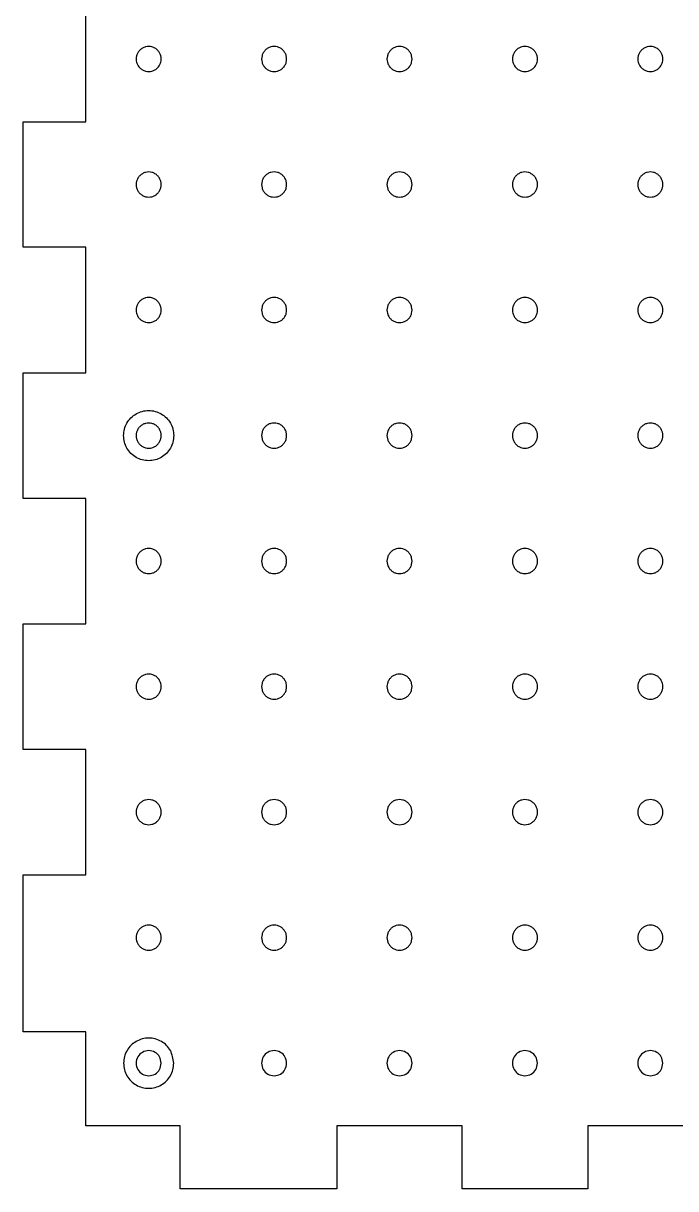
# Model space of a CAD drawing. Extents: x 1 to 323, y 39 to 399.
# Drawn here: x 0.8 to 52.8, y 39.3 to 132.2 of the extents above; entities that cross this region are included whole.
import ezdxf

# ---------------------------------------------------------------- set-up
doc = ezdxf.new("R2010")
doc.units = 0
doc.layers.add('Layer_1', color=7, linetype='CONTINUOUS')

msp = doc.modelspace()

# ---------------------------------------------------------------- linework, layer by layer
at = {"layer": 'Layer_1', "color": 7}
msp.add_lwpolyline([(55.774472, 44.326876), (45.774464, 44.326876), (45.774464, 39.326858), (35.774456, 39.326858), (35.774456, 44.326876), (25.774448, 44.326876), (25.774448, 39.326858), (13.274437, 39.326858), (13.274437, 44.326876), (5.774431, 44.326876), (5.774431, 51.826875), (0.774427, 51.826875), (0.774427, 64.326879), (5.774431, 64.326879), (5.774431, 74.326887), (0.774427, 74.326887), (0.774427, 84.326895), (5.774431, 84.326895), (5.774431, 94.326903), (0.774427, 94.326903), (0.774427, 104.326911), (5.774431, 104.326911), (5.774431, 114.32692), (0.774427, 114.32692), (0.774427, 124.326928), (5.774431, 124.326928), (5.774431, 134.326936)], dxfattribs=at)
for points in [[(11.774437, 129.326935), (11.774437, 129.326935)], [(21.774445, 129.326935), (21.774445, 129.326935)], [(31.774453, 129.326935), (31.774453, 129.326935)], [(41.774464, 129.326935), (41.774464, 129.326935)], [(51.774469, 129.326935), (51.774469, 129.326935)], [(11.774437, 119.326924), (11.774437, 119.326924)], [(21.774445, 119.326924), (21.774445, 119.326924)], [(31.774453, 119.326924), (31.774453, 119.326924)], [(41.774464, 119.326924), (41.774464, 119.326924)], [(51.774469, 119.326924), (51.774469, 119.326924)], [(11.774437, 109.326916), (11.774437, 109.326916)], [(21.774445, 109.326916), (21.774445, 109.326916)], [(31.774453, 109.326916), (31.774453, 109.326916)], [(41.774464, 109.326916), (41.774464, 109.326916)], [(51.774469, 109.326916), (51.774469, 109.326916)], [(11.774437, 99.326905), (11.774437, 99.326905)], [(12.774438, 99.326905), (12.774438, 99.326905)], [(21.774445, 99.326905), (21.774445, 99.326905)], [(31.774453, 99.326905), (31.774453, 99.326905)], [(41.774464, 99.326905), (41.774464, 99.326905)], [(51.774469, 99.326905), (51.774469, 99.326905)], [(11.774437, 89.326896), (11.774437, 89.326896)], [(21.774445, 89.326896), (21.774445, 89.326896)], [(31.774453, 89.326896), (31.774453, 89.326896)], [(41.774464, 89.326896), (41.774464, 89.326896)], [(51.774469, 89.326896), (51.774469, 89.326896)], [(11.774437, 79.326885), (11.774437, 79.326885)], [(21.774445, 79.326885), (21.774445, 79.326885)], [(31.774453, 79.326885), (31.774453, 79.326885)], [(41.774464, 79.326885), (41.774464, 79.326885)], [(51.774469, 79.326885), (51.774469, 79.326885)], [(11.774437, 69.326874), (11.774437, 69.326874)], [(21.774445, 69.326874), (21.774445, 69.326874)], [(31.774453, 69.326874), (31.774453, 69.326874)], [(41.774464, 69.326874), (41.774464, 69.326874)], [(51.774469, 69.326874), (51.774469, 69.326874)], [(11.774437, 59.326883), (11.774437, 59.326883)], [(21.774445, 59.326883), (21.774445, 59.326883)], [(31.774453, 59.326883), (31.774453, 59.326883)], [(41.774464, 59.326883), (41.774464, 59.326883)], [(51.774469, 59.326883), (51.774469, 59.326883)], [(11.774437, 49.326866), (11.774437, 49.326866)], [(12.774438, 49.326866), (12.774438, 49.326866)], [(21.774445, 49.326866), (21.774445, 49.326866)], [(31.774453, 49.326866), (31.774453, 49.326866)], [(41.774464, 49.326866), (41.774464, 49.326866)], [(51.774469, 49.326866), (51.774469, 49.326866)]]:
    msp.add_lwpolyline(points, close=True, dxfattribs=at)
for points, knots in [([(11.774437, 129.326935), (11.76777, 129.239426), (11.754493, 129.065134), (11.649568, 128.821219), (11.489934, 128.611658), (11.280093, 128.450977), (11.036253, 128.349944), (10.774432, 128.315381), (10.512636, 128.349944), (10.26872, 128.450977), (10.05916, 128.611658), (9.898478, 128.821219), (9.797445, 129.065134), (9.762882, 129.326935), (9.797445, 129.588736), (9.898478, 129.832651), (10.05916, 130.042211), (10.26872, 130.202893), (10.512636, 130.303926), (10.774432, 130.338488), (11.036253, 130.303926), (11.280093, 130.202893), (11.489934, 130.042211), (11.649568, 129.832651), (11.754493, 129.588736), (11.76777, 129.414443), (11.774437, 129.326935)], [0, 0, 0, 0, 0.261775, 0.521384, 0.783159, 1.044934, 1.304543, 1.566318, 1.828093, 2.087702, 2.349477, 2.611252, 2.870861, 3.132636, 3.394411, 3.65402, 3.915795, 4.17757, 4.437179, 4.698954, 4.960729, 5.220338, 5.482113, 5.743888, 6.003497, 6.265272, 6.265272, 6.265272, 6.265272]), ([(21.774445, 129.326935), (21.767779, 129.239426), (21.754502, 129.065134), (21.649576, 128.821219), (21.489943, 128.611658), (21.280101, 128.450977), (21.036261, 128.349944), (20.77444, 128.315381), (20.512645, 128.349944), (20.268728, 128.450977), (20.059168, 128.611658), (19.898486, 128.821219), (19.797453, 129.065134), (19.762891, 129.326935), (19.797453, 129.588736), (19.898486, 129.832651), (20.059168, 130.042211), (20.268728, 130.202893), (20.512645, 130.303926), (20.77444, 130.338488), (21.036261, 130.303926), (21.280101, 130.202893), (21.489943, 130.042211), (21.649576, 129.832651), (21.754502, 129.588736), (21.767779, 129.414443), (21.774445, 129.326935)], [0, 0, 0, 0, 0.261775, 0.521384, 0.783159, 1.044934, 1.304543, 1.566318, 1.828093, 2.087702, 2.349477, 2.611252, 2.870861, 3.132636, 3.394411, 3.65402, 3.915795, 4.17757, 4.437179, 4.698954, 4.960729, 5.220338, 5.482113, 5.743888, 6.003497, 6.265272, 6.265272, 6.265272, 6.265272]), ([(31.774453, 129.326935), (31.767786, 129.239426), (31.754509, 129.065134), (31.649584, 128.821219), (31.48995, 128.611658), (31.280109, 128.450977), (31.036269, 128.349944), (30.774447, 128.315381), (30.512652, 128.349944), (30.268736, 128.450977), (30.059175, 128.611658), (29.898493, 128.821219), (29.797461, 129.065134), (29.762898, 129.326935), (29.797461, 129.588736), (29.898493, 129.832651), (30.059175, 130.042211), (30.268736, 130.202893), (30.512652, 130.303926), (30.774447, 130.338488), (31.036269, 130.303926), (31.280109, 130.202893), (31.48995, 130.042211), (31.649584, 129.832651), (31.754509, 129.588736), (31.767786, 129.414443), (31.774453, 129.326935)], [0, 0, 0, 0, 0.261775, 0.521384, 0.783159, 1.044934, 1.304543, 1.566318, 1.828093, 2.087702, 2.349477, 2.611252, 2.870861, 3.132636, 3.394411, 3.65402, 3.915795, 4.17757, 4.437179, 4.698954, 4.960729, 5.220338, 5.482113, 5.743888, 6.003497, 6.265272, 6.265272, 6.265272, 6.265272]), ([(41.774464, 129.326935), (41.767797, 129.239426), (41.75452, 129.065134), (41.649595, 128.821219), (41.489961, 128.611658), (41.28012, 128.450977), (41.03628, 128.349944), (40.774459, 128.315381), (40.512663, 128.349944), (40.268747, 128.450977), (40.059187, 128.611658), (39.898505, 128.821219), (39.797472, 129.065134), (39.762909, 129.326935), (39.797472, 129.588736), (39.898505, 129.832651), (40.059187, 130.042211), (40.268747, 130.202893), (40.512663, 130.303926), (40.774459, 130.338488), (41.03628, 130.303926), (41.28012, 130.202893), (41.489961, 130.042211), (41.649595, 129.832651), (41.75452, 129.588736), (41.767797, 129.414443), (41.774464, 129.326935)], [0, 0, 0, 0, 0.261775, 0.521384, 0.783159, 1.044934, 1.304543, 1.566318, 1.828093, 2.087702, 2.349477, 2.611252, 2.870861, 3.132636, 3.394411, 3.65402, 3.915795, 4.17757, 4.437179, 4.698954, 4.960729, 5.220338, 5.482113, 5.743888, 6.003497, 6.265272, 6.265272, 6.265272, 6.265272]), ([(51.774469, 129.326935), (51.767803, 129.239426), (51.754525, 129.065134), (51.6496, 128.821219), (51.489967, 128.611658), (51.280125, 128.450977), (51.036285, 128.349944), (50.774464, 128.315381), (50.512668, 128.349944), (50.268752, 128.450977), (50.059192, 128.611658), (49.89851, 128.821219), (49.797477, 129.065134), (49.762915, 129.326935), (49.797477, 129.588736), (49.89851, 129.832651), (50.059192, 130.042211), (50.268752, 130.202893), (50.512668, 130.303926), (50.774464, 130.338488), (51.036285, 130.303926), (51.280125, 130.202893), (51.489967, 130.042211), (51.6496, 129.832651), (51.754525, 129.588736), (51.767803, 129.414443), (51.774469, 129.326935)], [0, 0, 0, 0, 0.261775, 0.521384, 0.783159, 1.044934, 1.304543, 1.566318, 1.828093, 2.087702, 2.349477, 2.611252, 2.870861, 3.132636, 3.394411, 3.65402, 3.915795, 4.17757, 4.437179, 4.698954, 4.960729, 5.220338, 5.482113, 5.743888, 6.003497, 6.265272, 6.265272, 6.265272, 6.265272]), ([(11.774437, 119.326924), (11.76777, 119.239415), (11.754493, 119.065123), (11.649568, 118.821208), (11.489934, 118.611647), (11.280093, 118.450966), (11.036253, 118.349933), (10.774432, 118.31537), (10.512636, 118.349933), (10.26872, 118.450966), (10.05916, 118.611647), (9.898478, 118.821208), (9.797445, 119.065123), (9.762882, 119.326924), (9.797445, 119.588725), (9.898478, 119.83264), (10.05916, 120.0422), (10.26872, 120.202882), (10.512636, 120.303915), (10.774432, 120.338477), (11.036253, 120.303915), (11.280093, 120.202882), (11.489934, 120.0422), (11.649568, 119.83264), (11.754493, 119.588725), (11.76777, 119.414432), (11.774437, 119.326924)], [0, 0, 0, 0, 0.261775, 0.521384, 0.783159, 1.044934, 1.304543, 1.566318, 1.828093, 2.087702, 2.349477, 2.611252, 2.870861, 3.132636, 3.394411, 3.65402, 3.915795, 4.17757, 4.437179, 4.698954, 4.960729, 5.220338, 5.482113, 5.743888, 6.003497, 6.265272, 6.265272, 6.265272, 6.265272]), ([(21.774445, 119.326924), (21.767779, 119.239415), (21.754502, 119.065123), (21.649576, 118.821208), (21.489943, 118.611647), (21.280101, 118.450966), (21.036261, 118.349933), (20.77444, 118.31537), (20.512645, 118.349933), (20.268728, 118.450966), (20.059168, 118.611647), (19.898486, 118.821208), (19.797453, 119.065123), (19.762891, 119.326924), (19.797453, 119.588725), (19.898486, 119.83264), (20.059168, 120.0422), (20.268728, 120.202882), (20.512645, 120.303915), (20.77444, 120.338477), (21.036261, 120.303915), (21.280101, 120.202882), (21.489943, 120.0422), (21.649576, 119.83264), (21.754502, 119.588725), (21.767779, 119.414432), (21.774445, 119.326924)], [0, 0, 0, 0, 0.261775, 0.521384, 0.783159, 1.044934, 1.304543, 1.566318, 1.828093, 2.087702, 2.349477, 2.611252, 2.870861, 3.132636, 3.394411, 3.65402, 3.915795, 4.17757, 4.437179, 4.698954, 4.960729, 5.220338, 5.482113, 5.743888, 6.003497, 6.265272, 6.265272, 6.265272, 6.265272]), ([(31.774453, 119.326924), (31.767786, 119.239415), (31.754509, 119.065123), (31.649584, 118.821208), (31.48995, 118.611647), (31.280109, 118.450966), (31.036269, 118.349933), (30.774447, 118.31537), (30.512652, 118.349933), (30.268736, 118.450966), (30.059175, 118.611647), (29.898493, 118.821208), (29.797461, 119.065123), (29.762898, 119.326924), (29.797461, 119.588725), (29.898493, 119.83264), (30.059175, 120.0422), (30.268736, 120.202882), (30.512652, 120.303915), (30.774447, 120.338477), (31.036269, 120.303915), (31.280109, 120.202882), (31.48995, 120.0422), (31.649584, 119.83264), (31.754509, 119.588725), (31.767786, 119.414432), (31.774453, 119.326924)], [0, 0, 0, 0, 0.261775, 0.521384, 0.783159, 1.044934, 1.304543, 1.566318, 1.828093, 2.087702, 2.349477, 2.611252, 2.870861, 3.132636, 3.394411, 3.65402, 3.915795, 4.17757, 4.437179, 4.698954, 4.960729, 5.220338, 5.482113, 5.743888, 6.003497, 6.265272, 6.265272, 6.265272, 6.265272]), ([(41.774464, 119.326924), (41.767797, 119.239415), (41.75452, 119.065123), (41.649595, 118.821208), (41.489961, 118.611647), (41.28012, 118.450966), (41.03628, 118.349933), (40.774459, 118.31537), (40.512663, 118.349933), (40.268747, 118.450966), (40.059187, 118.611647), (39.898505, 118.821208), (39.797472, 119.065123), (39.762909, 119.326924), (39.797472, 119.588725), (39.898505, 119.83264), (40.059187, 120.0422), (40.268747, 120.202882), (40.512663, 120.303915), (40.774459, 120.338477), (41.03628, 120.303915), (41.28012, 120.202882), (41.489961, 120.0422), (41.649595, 119.83264), (41.75452, 119.588725), (41.767797, 119.414432), (41.774464, 119.326924)], [0, 0, 0, 0, 0.261775, 0.521384, 0.783159, 1.044934, 1.304543, 1.566318, 1.828093, 2.087702, 2.349477, 2.611252, 2.870861, 3.132636, 3.394411, 3.65402, 3.915795, 4.17757, 4.437179, 4.698954, 4.960729, 5.220338, 5.482113, 5.743888, 6.003497, 6.265272, 6.265272, 6.265272, 6.265272]), ([(51.774469, 119.326924), (51.767803, 119.239415), (51.754525, 119.065123), (51.6496, 118.821208), (51.489967, 118.611647), (51.280125, 118.450966), (51.036285, 118.349933), (50.774464, 118.31537), (50.512668, 118.349933), (50.268752, 118.450966), (50.059192, 118.611647), (49.89851, 118.821208), (49.797477, 119.065123), (49.762915, 119.326924), (49.797477, 119.588725), (49.89851, 119.83264), (50.059192, 120.0422), (50.268752, 120.202882), (50.512668, 120.303915), (50.774464, 120.338477), (51.036285, 120.303915), (51.280125, 120.202882), (51.489967, 120.0422), (51.6496, 119.83264), (51.754525, 119.588725), (51.767803, 119.414432), (51.774469, 119.326924)], [0, 0, 0, 0, 0.261775, 0.521384, 0.783159, 1.044934, 1.304543, 1.566318, 1.828093, 2.087702, 2.349477, 2.611252, 2.870861, 3.132636, 3.394411, 3.65402, 3.915795, 4.17757, 4.437179, 4.698954, 4.960729, 5.220338, 5.482113, 5.743888, 6.003497, 6.265272, 6.265272, 6.265272, 6.265272]), ([(11.774437, 109.326916), (11.76777, 109.239407), (11.754493, 109.065115), (11.649568, 108.8212), (11.489934, 108.611639), (11.280093, 108.450957), (11.036253, 108.349924), (10.774432, 108.315362), (10.512636, 108.349924), (10.26872, 108.450957), (10.05916, 108.611639), (9.898478, 108.8212), (9.797445, 109.065115), (9.762882, 109.326916), (9.797445, 109.588717), (9.898478, 109.832631), (10.05916, 110.042192), (10.26872, 110.202874), (10.512636, 110.303907), (10.774432, 110.338469), (11.036253, 110.303907), (11.280093, 110.202874), (11.489934, 110.042192), (11.649568, 109.832631), (11.754493, 109.588717), (11.76777, 109.414424), (11.774437, 109.326916)], [0, 0, 0, 0, 0.261775, 0.521384, 0.783159, 1.044934, 1.304543, 1.566318, 1.828093, 2.087702, 2.349477, 2.611252, 2.870861, 3.132636, 3.394411, 3.65402, 3.915795, 4.17757, 4.437179, 4.698954, 4.960729, 5.220338, 5.482113, 5.743888, 6.003497, 6.265272, 6.265272, 6.265272, 6.265272]), ([(21.774445, 109.326916), (21.767779, 109.239407), (21.754502, 109.065115), (21.649576, 108.8212), (21.489943, 108.611639), (21.280101, 108.450957), (21.036261, 108.349924), (20.77444, 108.315362), (20.512645, 108.349924), (20.268728, 108.450957), (20.059168, 108.611639), (19.898486, 108.8212), (19.797453, 109.065115), (19.762891, 109.326916), (19.797453, 109.588717), (19.898486, 109.832631), (20.059168, 110.042192), (20.268728, 110.202874), (20.512645, 110.303907), (20.77444, 110.338469), (21.036261, 110.303907), (21.280101, 110.202874), (21.489943, 110.042192), (21.649576, 109.832631), (21.754502, 109.588717), (21.767779, 109.414424), (21.774445, 109.326916)], [0, 0, 0, 0, 0.261775, 0.521384, 0.783159, 1.044934, 1.304543, 1.566318, 1.828093, 2.087702, 2.349477, 2.611252, 2.870861, 3.132636, 3.394411, 3.65402, 3.915795, 4.17757, 4.437179, 4.698954, 4.960729, 5.220338, 5.482113, 5.743888, 6.003497, 6.265272, 6.265272, 6.265272, 6.265272]), ([(31.774453, 109.326916), (31.767786, 109.239407), (31.754509, 109.065115), (31.649584, 108.8212), (31.48995, 108.611639), (31.280109, 108.450957), (31.036269, 108.349924), (30.774447, 108.315362), (30.512652, 108.349924), (30.268736, 108.450957), (30.059175, 108.611639), (29.898493, 108.8212), (29.797461, 109.065115), (29.762898, 109.326916), (29.797461, 109.588717), (29.898493, 109.832631), (30.059175, 110.042192), (30.268736, 110.202874), (30.512652, 110.303907), (30.774447, 110.338469), (31.036269, 110.303907), (31.280109, 110.202874), (31.48995, 110.042192), (31.649584, 109.832631), (31.754509, 109.588717), (31.767786, 109.414424), (31.774453, 109.326916)], [0, 0, 0, 0, 0.261775, 0.521384, 0.783159, 1.044934, 1.304543, 1.566318, 1.828093, 2.087702, 2.349477, 2.611252, 2.870861, 3.132636, 3.394411, 3.65402, 3.915795, 4.17757, 4.437179, 4.698954, 4.960729, 5.220338, 5.482113, 5.743888, 6.003497, 6.265272, 6.265272, 6.265272, 6.265272]), ([(41.774464, 109.326916), (41.767797, 109.239407), (41.75452, 109.065115), (41.649595, 108.8212), (41.489961, 108.611639), (41.28012, 108.450957), (41.03628, 108.349924), (40.774459, 108.315362), (40.512663, 108.349924), (40.268747, 108.450957), (40.059187, 108.611639), (39.898505, 108.8212), (39.797472, 109.065115), (39.762909, 109.326916), (39.797472, 109.588717), (39.898505, 109.832631), (40.059187, 110.042192), (40.268747, 110.202874), (40.512663, 110.303907), (40.774459, 110.338469), (41.03628, 110.303907), (41.28012, 110.202874), (41.489961, 110.042192), (41.649595, 109.832631), (41.75452, 109.588717), (41.767797, 109.414424), (41.774464, 109.326916)], [0, 0, 0, 0, 0.261775, 0.521384, 0.783159, 1.044934, 1.304543, 1.566318, 1.828093, 2.087702, 2.349477, 2.611252, 2.870861, 3.132636, 3.394411, 3.65402, 3.915795, 4.17757, 4.437179, 4.698954, 4.960729, 5.220338, 5.482113, 5.743888, 6.003497, 6.265272, 6.265272, 6.265272, 6.265272]), ([(51.774469, 109.326916), (51.767803, 109.239407), (51.754525, 109.065115), (51.6496, 108.8212), (51.489967, 108.611639), (51.280125, 108.450957), (51.036285, 108.349924), (50.774464, 108.315362), (50.512668, 108.349924), (50.268752, 108.450957), (50.059192, 108.611639), (49.89851, 108.8212), (49.797477, 109.065115), (49.762915, 109.326916), (49.797477, 109.588717), (49.89851, 109.832631), (50.059192, 110.042192), (50.268752, 110.202874), (50.512668, 110.303907), (50.774464, 110.338469), (51.036285, 110.303907), (51.280125, 110.202874), (51.489967, 110.042192), (51.6496, 109.832631), (51.754525, 109.588717), (51.767803, 109.414424), (51.774469, 109.326916)], [0, 0, 0, 0, 0.261775, 0.521384, 0.783159, 1.044934, 1.304543, 1.566318, 1.828093, 2.087702, 2.349477, 2.611252, 2.870861, 3.132636, 3.394411, 3.65402, 3.915795, 4.17757, 4.437179, 4.698954, 4.960729, 5.220338, 5.482113, 5.743888, 6.003497, 6.265272, 6.265272, 6.265272, 6.265272]), ([(12.774438, 99.326904), (12.761105, 99.151888), (12.73455, 98.803303), (12.5247, 98.315473), (12.205433, 97.896352), (11.785749, 97.574988), (11.29807, 97.372922), (10.774427, 97.303798), (10.250836, 97.372922), (9.763004, 97.574988), (9.343883, 97.896352), (9.022519, 98.315473), (8.820454, 98.803303), (8.751329, 99.326904), (8.820454, 99.850506), (9.022519, 100.338336), (9.343883, 100.757457), (9.763004, 101.078821), (10.250836, 101.280887), (10.774427, 101.350012), (11.29807, 101.280887), (11.785749, 101.078821), (12.205433, 100.757457), (12.5247, 100.338336), (12.73455, 99.850506), (12.761105, 99.501921), (12.774438, 99.326905)], [0, 0, 0, 0, 0.52355, 1.042768, 1.566318, 2.089868, 2.609086, 3.132636, 3.656186, 4.175404, 4.698954, 5.222504, 5.741722, 6.265272, 6.788822, 7.30804, 7.83159, 8.35514, 8.874358, 9.397908, 9.921458, 10.440676, 10.964226, 11.487776, 12.006994, 12.530544, 12.530544, 12.530544, 12.530544]), ([(11.774437, 99.326905), (11.76777, 99.239396), (11.754493, 99.065104), (11.649568, 98.821189), (11.489934, 98.611628), (11.280093, 98.450946), (11.036253, 98.349913), (10.774432, 98.315351), (10.512636, 98.349913), (10.26872, 98.450946), (10.05916, 98.611628), (9.898478, 98.821189), (9.797445, 99.065104), (9.762882, 99.326905), (9.797445, 99.588705), (9.898478, 99.83262), (10.05916, 100.042181), (10.26872, 100.202863), (10.512636, 100.303896), (10.774432, 100.338458), (11.036253, 100.303896), (11.280093, 100.202863), (11.489934, 100.042181), (11.649568, 99.83262), (11.754493, 99.588705), (11.76777, 99.414413), (11.774437, 99.326905)], [0, 0, 0, 0, 0.261775, 0.521384, 0.783159, 1.044934, 1.304543, 1.566318, 1.828093, 2.087702, 2.349477, 2.611252, 2.870861, 3.132636, 3.394411, 3.65402, 3.915795, 4.17757, 4.437179, 4.698954, 4.960729, 5.220338, 5.482113, 5.743888, 6.003497, 6.265272, 6.265272, 6.265272, 6.265272]), ([(21.774445, 99.326905), (21.767779, 99.239396), (21.754502, 99.065104), (21.649576, 98.821189), (21.489943, 98.611628), (21.280101, 98.450946), (21.036261, 98.349913), (20.77444, 98.315351), (20.512645, 98.349913), (20.268728, 98.450946), (20.059168, 98.611628), (19.898486, 98.821189), (19.797453, 99.065104), (19.762891, 99.326905), (19.797453, 99.588705), (19.898486, 99.83262), (20.059168, 100.042181), (20.268728, 100.202863), (20.512645, 100.303896), (20.77444, 100.338458), (21.036261, 100.303896), (21.280101, 100.202863), (21.489943, 100.042181), (21.649576, 99.83262), (21.754502, 99.588705), (21.767779, 99.414413), (21.774445, 99.326905)], [0, 0, 0, 0, 0.261775, 0.521384, 0.783159, 1.044934, 1.304543, 1.566318, 1.828093, 2.087702, 2.349477, 2.611252, 2.870861, 3.132636, 3.394411, 3.65402, 3.915795, 4.17757, 4.437179, 4.698954, 4.960729, 5.220338, 5.482113, 5.743888, 6.003497, 6.265272, 6.265272, 6.265272, 6.265272]), ([(31.774453, 99.326905), (31.767786, 99.239396), (31.754509, 99.065104), (31.649584, 98.821189), (31.48995, 98.611628), (31.280109, 98.450946), (31.036269, 98.349913), (30.774447, 98.315351), (30.512652, 98.349913), (30.268736, 98.450946), (30.059175, 98.611628), (29.898493, 98.821189), (29.797461, 99.065104), (29.762898, 99.326905), (29.797461, 99.588705), (29.898493, 99.83262), (30.059175, 100.042181), (30.268736, 100.202863), (30.512652, 100.303896), (30.774447, 100.338458), (31.036269, 100.303896), (31.280109, 100.202863), (31.48995, 100.042181), (31.649584, 99.83262), (31.754509, 99.588705), (31.767786, 99.414413), (31.774453, 99.326905)], [0, 0, 0, 0, 0.261775, 0.521384, 0.783159, 1.044934, 1.304543, 1.566318, 1.828093, 2.087702, 2.349477, 2.611252, 2.870861, 3.132636, 3.394411, 3.65402, 3.915795, 4.17757, 4.437179, 4.698954, 4.960729, 5.220338, 5.482113, 5.743888, 6.003497, 6.265272, 6.265272, 6.265272, 6.265272]), ([(41.774464, 99.326905), (41.767797, 99.239396), (41.75452, 99.065104), (41.649595, 98.821189), (41.489961, 98.611628), (41.28012, 98.450946), (41.03628, 98.349913), (40.774459, 98.315351), (40.512663, 98.349913), (40.268747, 98.450946), (40.059187, 98.611628), (39.898505, 98.821189), (39.797472, 99.065104), (39.762909, 99.326905), (39.797472, 99.588705), (39.898505, 99.83262), (40.059187, 100.042181), (40.268747, 100.202863), (40.512663, 100.303896), (40.774459, 100.338458), (41.03628, 100.303896), (41.28012, 100.202863), (41.489961, 100.042181), (41.649595, 99.83262), (41.75452, 99.588705), (41.767797, 99.414413), (41.774464, 99.326905)], [0, 0, 0, 0, 0.261775, 0.521384, 0.783159, 1.044934, 1.304543, 1.566318, 1.828093, 2.087702, 2.349477, 2.611252, 2.870861, 3.132636, 3.394411, 3.65402, 3.915795, 4.17757, 4.437179, 4.698954, 4.960729, 5.220338, 5.482113, 5.743888, 6.003497, 6.265272, 6.265272, 6.265272, 6.265272]), ([(51.774469, 99.326905), (51.767803, 99.239396), (51.754525, 99.065104), (51.6496, 98.821189), (51.489967, 98.611628), (51.280125, 98.450946), (51.036285, 98.349913), (50.774464, 98.315351), (50.512668, 98.349913), (50.268752, 98.450946), (50.059192, 98.611628), (49.89851, 98.821189), (49.797477, 99.065104), (49.762915, 99.326905), (49.797477, 99.588705), (49.89851, 99.83262), (50.059192, 100.042181), (50.268752, 100.202863), (50.512668, 100.303896), (50.774464, 100.338458), (51.036285, 100.303896), (51.280125, 100.202863), (51.489967, 100.042181), (51.6496, 99.83262), (51.754525, 99.588705), (51.767803, 99.414413), (51.774469, 99.326905)], [0, 0, 0, 0, 0.261775, 0.521384, 0.783159, 1.044934, 1.304543, 1.566318, 1.828093, 2.087702, 2.349477, 2.611252, 2.870861, 3.132636, 3.394411, 3.65402, 3.915795, 4.17757, 4.437179, 4.698954, 4.960729, 5.220338, 5.482113, 5.743888, 6.003497, 6.265272, 6.265272, 6.265272, 6.265272]), ([(11.774437, 89.326896), (11.76777, 89.239388), (11.754493, 89.065095), (11.649568, 88.821181), (11.489934, 88.61162), (11.280093, 88.450938), (11.036253, 88.349905), (10.774432, 88.315343), (10.512636, 88.349905), (10.26872, 88.450938), (10.05916, 88.61162), (9.898478, 88.821181), (9.797445, 89.065095), (9.762882, 89.326896), (9.797445, 89.588697), (9.898478, 89.832612), (10.05916, 90.042173), (10.26872, 90.202855), (10.512636, 90.303887), (10.774432, 90.33845), (11.036253, 90.303887), (11.280093, 90.202855), (11.489934, 90.042173), (11.649568, 89.832612), (11.754493, 89.588697), (11.76777, 89.414405), (11.774437, 89.326896)], [0, 0, 0, 0, 0.261775, 0.521384, 0.783159, 1.044934, 1.304543, 1.566318, 1.828093, 2.087702, 2.349477, 2.611252, 2.870861, 3.132636, 3.394411, 3.65402, 3.915795, 4.17757, 4.437179, 4.698954, 4.960729, 5.220338, 5.482113, 5.743888, 6.003497, 6.265272, 6.265272, 6.265272, 6.265272]), ([(21.774445, 89.326896), (21.767779, 89.239388), (21.754502, 89.065095), (21.649576, 88.821181), (21.489943, 88.61162), (21.280101, 88.450938), (21.036261, 88.349905), (20.77444, 88.315343), (20.512645, 88.349905), (20.268728, 88.450938), (20.059168, 88.61162), (19.898486, 88.821181), (19.797453, 89.065095), (19.762891, 89.326896), (19.797453, 89.588697), (19.898486, 89.832612), (20.059168, 90.042173), (20.268728, 90.202855), (20.512645, 90.303887), (20.77444, 90.33845), (21.036261, 90.303887), (21.280101, 90.202855), (21.489943, 90.042173), (21.649576, 89.832612), (21.754502, 89.588697), (21.767779, 89.414405), (21.774445, 89.326896)], [0, 0, 0, 0, 0.261775, 0.521384, 0.783159, 1.044934, 1.304543, 1.566318, 1.828093, 2.087702, 2.349477, 2.611252, 2.870861, 3.132636, 3.394411, 3.65402, 3.915795, 4.17757, 4.437179, 4.698954, 4.960729, 5.220338, 5.482113, 5.743888, 6.003497, 6.265272, 6.265272, 6.265272, 6.265272]), ([(31.774453, 89.326896), (31.767786, 89.239388), (31.754509, 89.065095), (31.649584, 88.821181), (31.48995, 88.61162), (31.280109, 88.450938), (31.036269, 88.349905), (30.774447, 88.315343), (30.512652, 88.349905), (30.268736, 88.450938), (30.059175, 88.61162), (29.898493, 88.821181), (29.797461, 89.065095), (29.762898, 89.326896), (29.797461, 89.588697), (29.898493, 89.832612), (30.059175, 90.042173), (30.268736, 90.202855), (30.512652, 90.303887), (30.774447, 90.33845), (31.036269, 90.303887), (31.280109, 90.202855), (31.48995, 90.042173), (31.649584, 89.832612), (31.754509, 89.588697), (31.767786, 89.414405), (31.774453, 89.326896)], [0, 0, 0, 0, 0.261775, 0.521384, 0.783159, 1.044934, 1.304543, 1.566318, 1.828093, 2.087702, 2.349477, 2.611252, 2.870861, 3.132636, 3.394411, 3.65402, 3.915795, 4.17757, 4.437179, 4.698954, 4.960729, 5.220338, 5.482113, 5.743888, 6.003497, 6.265272, 6.265272, 6.265272, 6.265272]), ([(41.774464, 89.326896), (41.767797, 89.239388), (41.75452, 89.065095), (41.649595, 88.821181), (41.489961, 88.61162), (41.28012, 88.450938), (41.03628, 88.349905), (40.774459, 88.315343), (40.512663, 88.349905), (40.268747, 88.450938), (40.059187, 88.61162), (39.898505, 88.821181), (39.797472, 89.065095), (39.762909, 89.326896), (39.797472, 89.588697), (39.898505, 89.832612), (40.059187, 90.042173), (40.268747, 90.202855), (40.512663, 90.303887), (40.774459, 90.33845), (41.03628, 90.303887), (41.28012, 90.202855), (41.489961, 90.042173), (41.649595, 89.832612), (41.75452, 89.588697), (41.767797, 89.414405), (41.774464, 89.326896)], [0, 0, 0, 0, 0.261775, 0.521384, 0.783159, 1.044934, 1.304543, 1.566318, 1.828093, 2.087702, 2.349477, 2.611252, 2.870861, 3.132636, 3.394411, 3.65402, 3.915795, 4.17757, 4.437179, 4.698954, 4.960729, 5.220338, 5.482113, 5.743888, 6.003497, 6.265272, 6.265272, 6.265272, 6.265272]), ([(51.774469, 89.326896), (51.767803, 89.239388), (51.754525, 89.065095), (51.6496, 88.821181), (51.489967, 88.61162), (51.280125, 88.450938), (51.036285, 88.349905), (50.774464, 88.315343), (50.512668, 88.349905), (50.268752, 88.450938), (50.059192, 88.61162), (49.89851, 88.821181), (49.797477, 89.065095), (49.762915, 89.326896), (49.797477, 89.588697), (49.89851, 89.832612), (50.059192, 90.042173), (50.268752, 90.202855), (50.512668, 90.303887), (50.774464, 90.33845), (51.036285, 90.303887), (51.280125, 90.202855), (51.489967, 90.042173), (51.6496, 89.832612), (51.754525, 89.588697), (51.767803, 89.414405), (51.774469, 89.326896)], [0, 0, 0, 0, 0.261775, 0.521384, 0.783159, 1.044934, 1.304543, 1.566318, 1.828093, 2.087702, 2.349477, 2.611252, 2.870861, 3.132636, 3.394411, 3.65402, 3.915795, 4.17757, 4.437179, 4.698954, 4.960729, 5.220338, 5.482113, 5.743888, 6.003497, 6.265272, 6.265272, 6.265272, 6.265272]), ([(11.774437, 79.326885), (11.76777, 79.239377), (11.754493, 79.065084), (11.649568, 78.821169), (11.489934, 78.611609), (11.280093, 78.450927), (11.036253, 78.349894), (10.774432, 78.315332), (10.512636, 78.349894), (10.26872, 78.450927), (10.05916, 78.611609), (9.898478, 78.821169), (9.797445, 79.065084), (9.762882, 79.326885), (9.797445, 79.588686), (9.898478, 79.832601), (10.05916, 80.042162), (10.26872, 80.202844), (10.512636, 80.303876), (10.774432, 80.338439), (11.036253, 80.303876), (11.280093, 80.202844), (11.489934, 80.042162), (11.649568, 79.832601), (11.754493, 79.588686), (11.76777, 79.414394), (11.774437, 79.326885)], [0, 0, 0, 0, 0.261775, 0.521384, 0.783159, 1.044934, 1.304543, 1.566318, 1.828093, 2.087702, 2.349477, 2.611252, 2.870861, 3.132636, 3.394411, 3.65402, 3.915795, 4.17757, 4.437179, 4.698954, 4.960729, 5.220338, 5.482113, 5.743888, 6.003497, 6.265272, 6.265272, 6.265272, 6.265272]), ([(21.774445, 79.326885), (21.767779, 79.239377), (21.754502, 79.065084), (21.649576, 78.821169), (21.489943, 78.611609), (21.280101, 78.450927), (21.036261, 78.349894), (20.77444, 78.315332), (20.512645, 78.349894), (20.268728, 78.450927), (20.059168, 78.611609), (19.898486, 78.821169), (19.797453, 79.065084), (19.762891, 79.326885), (19.797453, 79.588686), (19.898486, 79.832601), (20.059168, 80.042162), (20.268728, 80.202844), (20.512645, 80.303876), (20.77444, 80.338439), (21.036261, 80.303876), (21.280101, 80.202844), (21.489943, 80.042162), (21.649576, 79.832601), (21.754502, 79.588686), (21.767779, 79.414394), (21.774445, 79.326885)], [0, 0, 0, 0, 0.261775, 0.521384, 0.783159, 1.044934, 1.304543, 1.566318, 1.828093, 2.087702, 2.349477, 2.611252, 2.870861, 3.132636, 3.394411, 3.65402, 3.915795, 4.17757, 4.437179, 4.698954, 4.960729, 5.220338, 5.482113, 5.743888, 6.003497, 6.265272, 6.265272, 6.265272, 6.265272]), ([(31.774453, 79.326885), (31.767786, 79.239377), (31.754509, 79.065084), (31.649584, 78.821169), (31.48995, 78.611609), (31.280109, 78.450927), (31.036269, 78.349894), (30.774447, 78.315332), (30.512652, 78.349894), (30.268736, 78.450927), (30.059175, 78.611609), (29.898493, 78.821169), (29.797461, 79.065084), (29.762898, 79.326885), (29.797461, 79.588686), (29.898493, 79.832601), (30.059175, 80.042162), (30.268736, 80.202844), (30.512652, 80.303876), (30.774447, 80.338439), (31.036269, 80.303876), (31.280109, 80.202844), (31.48995, 80.042162), (31.649584, 79.832601), (31.754509, 79.588686), (31.767786, 79.414394), (31.774453, 79.326885)], [0, 0, 0, 0, 0.261775, 0.521384, 0.783159, 1.044934, 1.304543, 1.566318, 1.828093, 2.087702, 2.349477, 2.611252, 2.870861, 3.132636, 3.394411, 3.65402, 3.915795, 4.17757, 4.437179, 4.698954, 4.960729, 5.220338, 5.482113, 5.743888, 6.003497, 6.265272, 6.265272, 6.265272, 6.265272]), ([(41.774464, 79.326885), (41.767797, 79.239377), (41.75452, 79.065084), (41.649595, 78.821169), (41.489961, 78.611609), (41.28012, 78.450927), (41.03628, 78.349894), (40.774459, 78.315332), (40.512663, 78.349894), (40.268747, 78.450927), (40.059187, 78.611609), (39.898505, 78.821169), (39.797472, 79.065084), (39.762909, 79.326885), (39.797472, 79.588686), (39.898505, 79.832601), (40.059187, 80.042162), (40.268747, 80.202844), (40.512663, 80.303876), (40.774459, 80.338439), (41.03628, 80.303876), (41.28012, 80.202844), (41.489961, 80.042162), (41.649595, 79.832601), (41.75452, 79.588686), (41.767797, 79.414394), (41.774464, 79.326885)], [0, 0, 0, 0, 0.261775, 0.521384, 0.783159, 1.044934, 1.304543, 1.566318, 1.828093, 2.087702, 2.349477, 2.611252, 2.870861, 3.132636, 3.394411, 3.65402, 3.915795, 4.17757, 4.437179, 4.698954, 4.960729, 5.220338, 5.482113, 5.743888, 6.003497, 6.265272, 6.265272, 6.265272, 6.265272]), ([(51.774469, 79.326885), (51.767803, 79.239377), (51.754525, 79.065084), (51.6496, 78.821169), (51.489967, 78.611609), (51.280125, 78.450927), (51.036285, 78.349894), (50.774464, 78.315332), (50.512668, 78.349894), (50.268752, 78.450927), (50.059192, 78.611609), (49.89851, 78.821169), (49.797477, 79.065084), (49.762915, 79.326885), (49.797477, 79.588686), (49.89851, 79.832601), (50.059192, 80.042162), (50.268752, 80.202844), (50.512668, 80.303876), (50.774464, 80.338439), (51.036285, 80.303876), (51.280125, 80.202844), (51.489967, 80.042162), (51.6496, 79.832601), (51.754525, 79.588686), (51.767803, 79.414394), (51.774469, 79.326885)], [0, 0, 0, 0, 0.261775, 0.521384, 0.783159, 1.044934, 1.304543, 1.566318, 1.828093, 2.087702, 2.349477, 2.611252, 2.870861, 3.132636, 3.394411, 3.65402, 3.915795, 4.17757, 4.437179, 4.698954, 4.960729, 5.220338, 5.482113, 5.743888, 6.003497, 6.265272, 6.265272, 6.265272, 6.265272]), ([(11.774437, 69.326874), (11.76777, 69.239366), (11.754493, 69.065073), (11.649568, 68.821158), (11.489934, 68.611598), (11.280093, 68.450916), (11.036253, 68.349883), (10.774432, 68.315321), (10.512636, 68.349883), (10.26872, 68.450916), (10.05916, 68.611598), (9.898478, 68.821158), (9.797445, 69.065073), (9.762882, 69.326874), (9.797445, 69.588675), (9.898478, 69.83259), (10.05916, 70.042151), (10.26872, 70.202832), (10.512636, 70.303865), (10.774432, 70.338428), (11.036253, 70.303865), (11.280093, 70.202832), (11.489934, 70.042151), (11.649568, 69.83259), (11.754493, 69.588675), (11.76777, 69.414383), (11.774437, 69.326874)], [0, 0, 0, 0, 0.261775, 0.521384, 0.783159, 1.044934, 1.304543, 1.566318, 1.828093, 2.087702, 2.349477, 2.611252, 2.870861, 3.132636, 3.394411, 3.65402, 3.915795, 4.17757, 4.437179, 4.698954, 4.960729, 5.220338, 5.482113, 5.743888, 6.003497, 6.265272, 6.265272, 6.265272, 6.265272]), ([(21.774445, 69.326874), (21.767779, 69.239366), (21.754502, 69.065073), (21.649576, 68.821158), (21.489943, 68.611598), (21.280101, 68.450916), (21.036261, 68.349883), (20.77444, 68.315321), (20.512645, 68.349883), (20.268728, 68.450916), (20.059168, 68.611598), (19.898486, 68.821158), (19.797453, 69.065073), (19.762891, 69.326874), (19.797453, 69.588675), (19.898486, 69.83259), (20.059168, 70.042151), (20.268728, 70.202832), (20.512645, 70.303865), (20.77444, 70.338428), (21.036261, 70.303865), (21.280101, 70.202832), (21.489943, 70.042151), (21.649576, 69.83259), (21.754502, 69.588675), (21.767779, 69.414383), (21.774445, 69.326874)], [0, 0, 0, 0, 0.261775, 0.521384, 0.783159, 1.044934, 1.304543, 1.566318, 1.828093, 2.087702, 2.349477, 2.611252, 2.870861, 3.132636, 3.394411, 3.65402, 3.915795, 4.17757, 4.437179, 4.698954, 4.960729, 5.220338, 5.482113, 5.743888, 6.003497, 6.265272, 6.265272, 6.265272, 6.265272]), ([(31.774453, 69.326874), (31.767786, 69.239366), (31.754509, 69.065073), (31.649584, 68.821158), (31.48995, 68.611598), (31.280109, 68.450916), (31.036269, 68.349883), (30.774447, 68.315321), (30.512652, 68.349883), (30.268736, 68.450916), (30.059175, 68.611598), (29.898493, 68.821158), (29.797461, 69.065073), (29.762898, 69.326874), (29.797461, 69.588675), (29.898493, 69.83259), (30.059175, 70.042151), (30.268736, 70.202832), (30.512652, 70.303865), (30.774447, 70.338428), (31.036269, 70.303865), (31.280109, 70.202832), (31.48995, 70.042151), (31.649584, 69.83259), (31.754509, 69.588675), (31.767786, 69.414383), (31.774453, 69.326874)], [0, 0, 0, 0, 0.261775, 0.521384, 0.783159, 1.044934, 1.304543, 1.566318, 1.828093, 2.087702, 2.349477, 2.611252, 2.870861, 3.132636, 3.394411, 3.65402, 3.915795, 4.17757, 4.437179, 4.698954, 4.960729, 5.220338, 5.482113, 5.743888, 6.003497, 6.265272, 6.265272, 6.265272, 6.265272]), ([(41.774464, 69.326874), (41.767797, 69.239366), (41.75452, 69.065073), (41.649595, 68.821158), (41.489961, 68.611598), (41.28012, 68.450916), (41.03628, 68.349883), (40.774459, 68.315321), (40.512663, 68.349883), (40.268747, 68.450916), (40.059187, 68.611598), (39.898505, 68.821158), (39.797472, 69.065073), (39.762909, 69.326874), (39.797472, 69.588675), (39.898505, 69.83259), (40.059187, 70.042151), (40.268747, 70.202832), (40.512663, 70.303865), (40.774459, 70.338428), (41.03628, 70.303865), (41.28012, 70.202832), (41.489961, 70.042151), (41.649595, 69.83259), (41.75452, 69.588675), (41.767797, 69.414383), (41.774464, 69.326874)], [0, 0, 0, 0, 0.261775, 0.521384, 0.783159, 1.044934, 1.304543, 1.566318, 1.828093, 2.087702, 2.349477, 2.611252, 2.870861, 3.132636, 3.394411, 3.65402, 3.915795, 4.17757, 4.437179, 4.698954, 4.960729, 5.220338, 5.482113, 5.743888, 6.003497, 6.265272, 6.265272, 6.265272, 6.265272]), ([(51.774469, 69.326874), (51.767803, 69.239366), (51.754525, 69.065073), (51.6496, 68.821158), (51.489967, 68.611598), (51.280125, 68.450916), (51.036285, 68.349883), (50.774464, 68.315321), (50.512668, 68.349883), (50.268752, 68.450916), (50.059192, 68.611598), (49.89851, 68.821158), (49.797477, 69.065073), (49.762915, 69.326874), (49.797477, 69.588675), (49.89851, 69.83259), (50.059192, 70.042151), (50.268752, 70.202832), (50.512668, 70.303865), (50.774464, 70.338428), (51.036285, 70.303865), (51.280125, 70.202832), (51.489967, 70.042151), (51.6496, 69.83259), (51.754525, 69.588675), (51.767803, 69.414383), (51.774469, 69.326874)], [0, 0, 0, 0, 0.261775, 0.521384, 0.783159, 1.044934, 1.304543, 1.566318, 1.828093, 2.087702, 2.349477, 2.611252, 2.870861, 3.132636, 3.394411, 3.65402, 3.915795, 4.17757, 4.437179, 4.698954, 4.960729, 5.220338, 5.482113, 5.743888, 6.003497, 6.265272, 6.265272, 6.265272, 6.265272]), ([(11.774437, 59.326883), (11.76777, 59.239375), (11.754493, 59.065082), (11.649568, 58.821167), (11.489934, 58.611607), (11.280093, 58.450925), (11.036253, 58.349892), (10.774432, 58.315329), (10.512636, 58.349892), (10.26872, 58.450925), (10.05916, 58.611607), (9.898478, 58.821167), (9.797445, 59.065082), (9.762882, 59.326883), (9.797445, 59.588684), (9.898478, 59.832599), (10.05916, 60.042159), (10.26872, 60.202841), (10.512636, 60.303874), (10.774432, 60.338436), (11.036253, 60.303874), (11.280093, 60.202841), (11.489934, 60.042159), (11.649568, 59.832599), (11.754493, 59.588684), (11.76777, 59.414391), (11.774437, 59.326883)], [0, 0, 0, 0, 0.261775, 0.521384, 0.783159, 1.044934, 1.304543, 1.566318, 1.828093, 2.087702, 2.349477, 2.611252, 2.870861, 3.132636, 3.394411, 3.65402, 3.915795, 4.17757, 4.437179, 4.698954, 4.960729, 5.220338, 5.482113, 5.743888, 6.003497, 6.265272, 6.265272, 6.265272, 6.265272]), ([(21.774445, 59.326883), (21.767779, 59.239375), (21.754502, 59.065082), (21.649576, 58.821167), (21.489943, 58.611607), (21.280101, 58.450925), (21.036261, 58.349892), (20.77444, 58.315329), (20.512645, 58.349892), (20.268728, 58.450925), (20.059168, 58.611607), (19.898486, 58.821167), (19.797453, 59.065082), (19.762891, 59.326883), (19.797453, 59.588684), (19.898486, 59.832599), (20.059168, 60.042159), (20.268728, 60.202841), (20.512645, 60.303874), (20.77444, 60.338436), (21.036261, 60.303874), (21.280101, 60.202841), (21.489943, 60.042159), (21.649576, 59.832599), (21.754502, 59.588684), (21.767779, 59.414391), (21.774445, 59.326883)], [0, 0, 0, 0, 0.261775, 0.521384, 0.783159, 1.044934, 1.304543, 1.566318, 1.828093, 2.087702, 2.349477, 2.611252, 2.870861, 3.132636, 3.394411, 3.65402, 3.915795, 4.17757, 4.437179, 4.698954, 4.960729, 5.220338, 5.482113, 5.743888, 6.003497, 6.265272, 6.265272, 6.265272, 6.265272]), ([(31.774453, 59.326883), (31.767786, 59.239375), (31.754509, 59.065082), (31.649584, 58.821167), (31.48995, 58.611607), (31.280109, 58.450925), (31.036269, 58.349892), (30.774447, 58.315329), (30.512652, 58.349892), (30.268736, 58.450925), (30.059175, 58.611607), (29.898493, 58.821167), (29.797461, 59.065082), (29.762898, 59.326883), (29.797461, 59.588684), (29.898493, 59.832599), (30.059175, 60.042159), (30.268736, 60.202841), (30.512652, 60.303874), (30.774447, 60.338436), (31.036269, 60.303874), (31.280109, 60.202841), (31.48995, 60.042159), (31.649584, 59.832599), (31.754509, 59.588684), (31.767786, 59.414391), (31.774453, 59.326883)], [0, 0, 0, 0, 0.261775, 0.521384, 0.783159, 1.044934, 1.304543, 1.566318, 1.828093, 2.087702, 2.349477, 2.611252, 2.870861, 3.132636, 3.394411, 3.65402, 3.915795, 4.17757, 4.437179, 4.698954, 4.960729, 5.220338, 5.482113, 5.743888, 6.003497, 6.265272, 6.265272, 6.265272, 6.265272]), ([(41.774464, 59.326883), (41.767797, 59.239375), (41.75452, 59.065082), (41.649595, 58.821167), (41.489961, 58.611607), (41.28012, 58.450925), (41.03628, 58.349892), (40.774459, 58.315329), (40.512663, 58.349892), (40.268747, 58.450925), (40.059187, 58.611607), (39.898505, 58.821167), (39.797472, 59.065082), (39.762909, 59.326883), (39.797472, 59.588684), (39.898505, 59.832599), (40.059187, 60.042159), (40.268747, 60.202841), (40.512663, 60.303874), (40.774459, 60.338436), (41.03628, 60.303874), (41.28012, 60.202841), (41.489961, 60.042159), (41.649595, 59.832599), (41.75452, 59.588684), (41.767797, 59.414391), (41.774464, 59.326883)], [0, 0, 0, 0, 0.261775, 0.521384, 0.783159, 1.044934, 1.304543, 1.566318, 1.828093, 2.087702, 2.349477, 2.611252, 2.870861, 3.132636, 3.394411, 3.65402, 3.915795, 4.17757, 4.437179, 4.698954, 4.960729, 5.220338, 5.482113, 5.743888, 6.003497, 6.265272, 6.265272, 6.265272, 6.265272]), ([(51.774469, 59.326883), (51.767803, 59.239375), (51.754525, 59.065082), (51.6496, 58.821167), (51.489967, 58.611607), (51.280125, 58.450925), (51.036285, 58.349892), (50.774464, 58.315329), (50.512668, 58.349892), (50.268752, 58.450925), (50.059192, 58.611607), (49.89851, 58.821167), (49.797477, 59.065082), (49.762915, 59.326883), (49.797477, 59.588684), (49.89851, 59.832599), (50.059192, 60.042159), (50.268752, 60.202841), (50.512668, 60.303874), (50.774464, 60.338436), (51.036285, 60.303874), (51.280125, 60.202841), (51.489967, 60.042159), (51.6496, 59.832599), (51.754525, 59.588684), (51.767803, 59.414391), (51.774469, 59.326883)], [0, 0, 0, 0, 0.261775, 0.521384, 0.783159, 1.044934, 1.304543, 1.566318, 1.828093, 2.087702, 2.349477, 2.611252, 2.870861, 3.132636, 3.394411, 3.65402, 3.915795, 4.17757, 4.437179, 4.698954, 4.960729, 5.220338, 5.482113, 5.743888, 6.003497, 6.265272, 6.265272, 6.265272, 6.265272]), ([(12.774438, 49.326866), (12.761107, 49.151848), (12.734556, 48.80326), (12.524708, 48.315425), (12.205441, 47.896299), (11.785756, 47.574931), (11.298073, 47.372862), (10.774427, 47.303736), (10.250833, 47.372863), (9.762994, 47.574926), (9.343886, 47.896315), (9.022472, 48.315363), (8.820594, 48.80349), (8.727505, 49.500186), (8.962263, 50.375005), (9.726794, 51.138644), (10.77625, 51.42233), (11.814928, 51.138872), (12.611155, 50.374113), (12.719467, 49.679434), (12.774438, 49.326866)], [0, 0, 0, 0, 0.523554, 1.042775, 1.566329, 2.089883, 2.609104, 3.132658, 3.656212, 4.175434, 4.698988, 5.222542, 5.741763, 6.265317, 7.311034, 8.325736, 9.371453, 10.41717, 11.431872, 12.477589, 12.477589, 12.477589, 12.477589]), ([(11.774437, 49.326866), (11.746951, 49.150583), (11.692796, 48.803245), (11.294679, 48.420855), (10.775354, 48.279168), (10.250576, 48.420855), (9.868493, 48.803245), (9.726698, 49.326866), (9.868493, 49.850487), (10.250576, 50.232878), (10.775354, 50.374565), (11.294679, 50.232878), (11.692796, 49.850487), (11.746951, 49.503149), (11.774437, 49.326866)], [0, 0, 0, 0, 0.522859, 1.030209, 1.553068, 2.075927, 2.583278, 3.106136, 3.628995, 4.136346, 4.659204, 5.182063, 5.689414, 6.212272, 6.212272, 6.212272, 6.212272]), ([(21.774445, 49.326866), (21.74696, 49.150583), (21.692805, 48.803245), (21.294688, 48.420855), (20.775362, 48.279168), (20.250584, 48.420855), (19.868501, 48.803245), (19.726707, 49.326866), (19.868501, 49.850487), (20.250584, 50.232878), (20.775362, 50.374565), (21.294688, 50.232878), (21.692805, 49.850487), (21.74696, 49.503149), (21.774445, 49.326866)], [0, 0, 0, 0, 0.522859, 1.030209, 1.553068, 2.075927, 2.583278, 3.106136, 3.628995, 4.136346, 4.659204, 5.182063, 5.689414, 6.212272, 6.212272, 6.212272, 6.212272]), ([(31.774453, 49.326866), (31.746967, 49.150583), (31.692812, 48.803245), (31.294695, 48.420855), (30.77537, 48.279168), (30.250591, 48.420855), (29.868509, 48.803245), (29.726714, 49.326866), (29.868509, 49.850487), (30.250591, 50.232878), (30.77537, 50.374565), (31.294695, 50.232878), (31.692812, 49.850487), (31.746967, 49.503149), (31.774453, 49.326866)], [0, 0, 0, 0, 0.522859, 1.030209, 1.553068, 2.075927, 2.583278, 3.106136, 3.628995, 4.136346, 4.659204, 5.182063, 5.689414, 6.212272, 6.212272, 6.212272, 6.212272]), ([(41.774464, 49.326866), (41.746978, 49.150583), (41.692823, 48.803245), (41.294706, 48.420855), (40.775381, 48.279168), (40.250603, 48.420855), (39.86852, 48.803245), (39.726725, 49.326866), (39.86852, 49.850487), (40.250603, 50.232878), (40.775381, 50.374565), (41.294706, 50.232878), (41.692823, 49.850487), (41.746978, 49.503149), (41.774464, 49.326866)], [0, 0, 0, 0, 0.522859, 1.030209, 1.553068, 2.075927, 2.583278, 3.106136, 3.628995, 4.136346, 4.659204, 5.182063, 5.689414, 6.212272, 6.212272, 6.212272, 6.212272]), ([(51.774469, 49.326866), (51.746984, 49.150583), (51.692829, 48.803245), (51.294712, 48.420855), (50.775386, 48.279168), (50.250608, 48.420855), (49.868525, 48.803245), (49.726731, 49.326866), (49.868525, 49.850487), (50.250608, 50.232878), (50.775386, 50.374565), (51.294712, 50.232878), (51.692829, 49.850487), (51.746984, 49.503149), (51.774469, 49.326866)], [0, 0, 0, 0, 0.522859, 1.030209, 1.553068, 2.075927, 2.583278, 3.106136, 3.628995, 4.136346, 4.659204, 5.182063, 5.689414, 6.212272, 6.212272, 6.212272, 6.212272])]:
    msp.add_open_spline(points, degree=3, knots=knots, dxfattribs=at)

doc.saveas('drawing.dxf')
